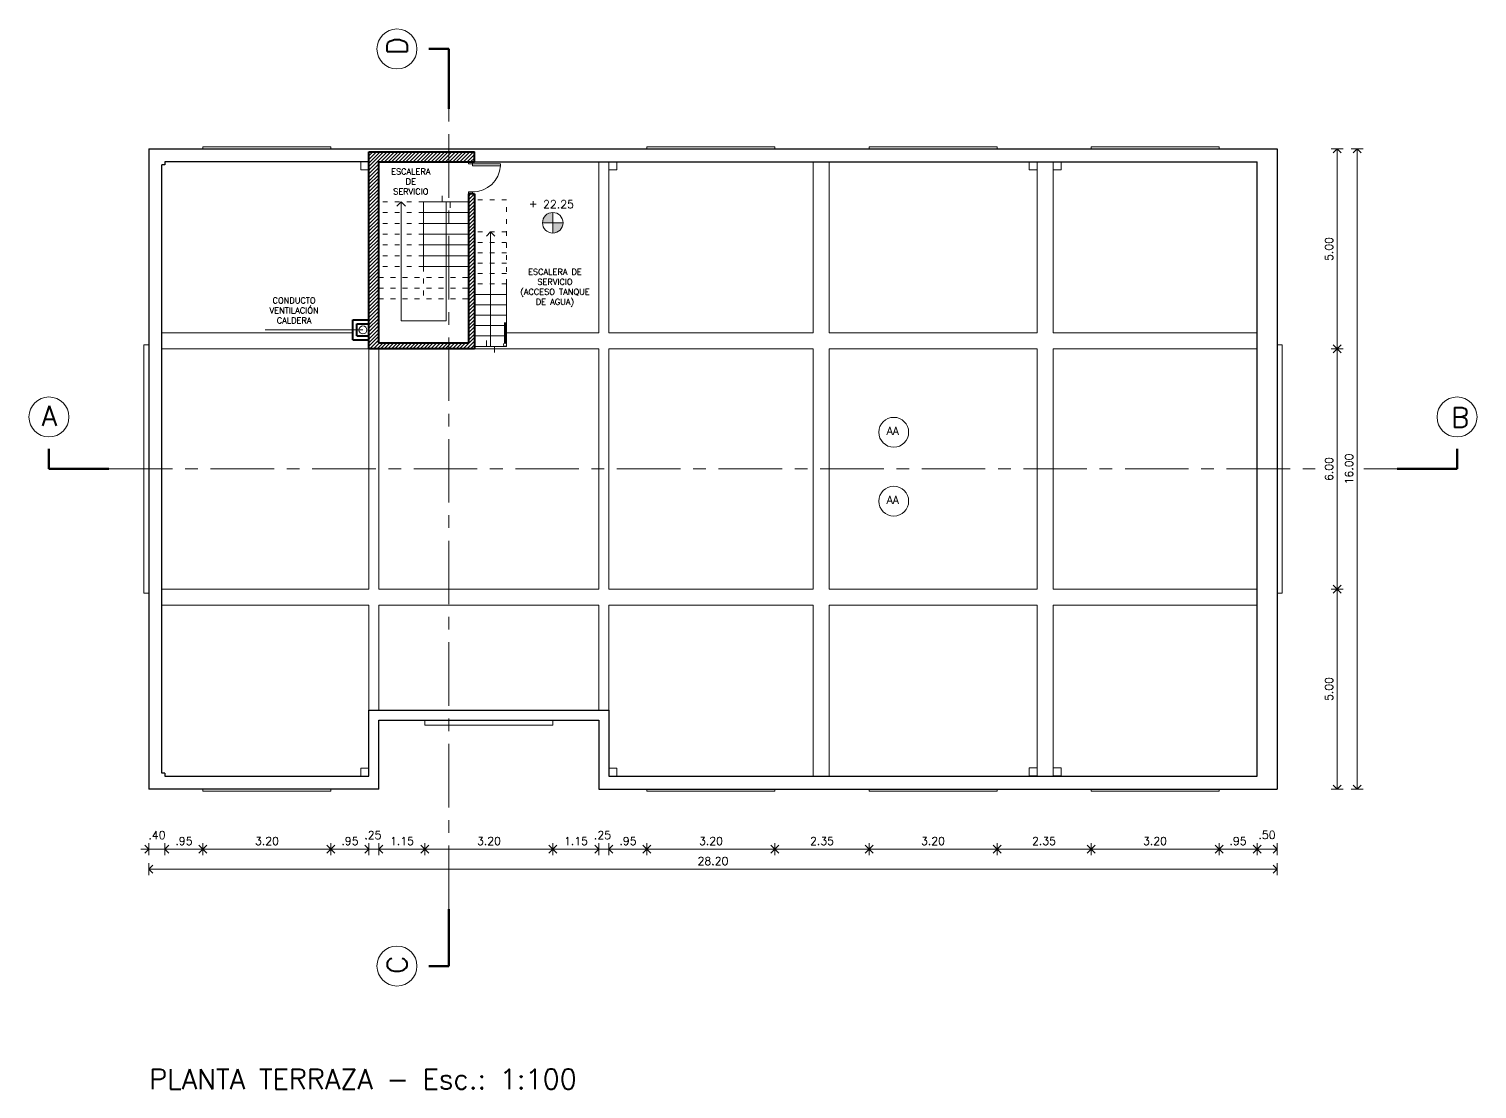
# Model space of a CAD drawing. Extents: x 1009 to 1343, y -172900 to 201.
# Drawn here: x 1028.19 to 1064.39, y 72.28 to 98.78 of the extents above; entities that cross this region are included whole.
import ezdxf

# ---------------------------------------------------------------- set-up
doc = ezdxf.new("R2010")
doc.units = 0
doc.header["$LTSCALE"] = 0.5
doc.linetypes.add('ACAD_ISO03W100', pattern=[30, 12, -18])
doc.linetypes.add('CENTER', pattern=[50.8, 31.75, -6.35, 6.35, -6.35])
doc.layers.get('0').update_dxf_attribs({"linetype": 'CONTINUOUS'})
doc.layers.get('Defpoints').update_dxf_attribs({"linetype": 'CONTINUOUS'})
for name, color, linetype, lineweight in [('Acotaciones', 9, 'CONTINUOUS', 9), ('Carpintería', 55, 'CONTINUOUS', 20), ('Detalles 01', 8, 'CONTINUOUS', 9), ('Muros corte', 7, 'CONTINUOUS', 40), ('Muros vista', 253, 'CONTINUOUS', 25), ('Pisos', 252, 'CONTINUOUS', 18), ('Proyección', 4, 'ACAD_ISO03W100', 18), ('Punta 01', 6, 'CONTINUOUS', 9), ('Punta 015', 64, 'CONTINUOUS', 13), ('Punta 02', 11, 'CONTINUOUS', 20), ('Punta 05', 52, 'CONTINUOUS', 50), ('Tratamiento pisos', 251, 'CONTINUOUS', 9), ('Vidrios', 147, 'CONTINUOUS', 13)]:
    doc.layers.add(name, color=color, linetype=linetype, lineweight=lineweight)
doc.styles.add('Texto 1.5 mm', font='simplex.shx', dxfattribs={"height": 0.15})
doc.styles.add('Texto 2 mm', font='simplex.shx', dxfattribs={"height": 0.2})
doc.styles.add('Texto 5 mm', font='simplex.shx', dxfattribs={"height": 0.5})
doc.dimstyles.new('Primera línea', dxfattribs={"dimscale": 0, "dimtxt": 0.2, "dimasz": 0.2, "dimexe": 0.15, "dimexo": 0, "dimgap": 0.1, "dimtad": 1, "dimzin": 4, "dimdsep": 46, "dimtxsty": 'Texto 2 mm', "dimblk": 'OPEN90', "dimcen": 2.5, "dimclrd": 256, "dimclre": 256, "dimclrt": 256, "dimadec": 0, "dimazin": 0, "dimtfac": 1, "dimtmove": 2, "dimatfit": 3, "dimldrblk": 'OPEN90', "dimfxl": 1, "dimtolj": 1, "dimtzin": 0, "dimlwd": -1, "dimlwe": -1, "dimarcsym": 0})
doc.dimstyles.new('Segunda línea', dxfattribs={"dimscale": 0, "dimtxt": 0.2, "dimasz": 0.2, "dimexe": 0.15, "dimexo": 0.5, "dimgap": 0.1, "dimtad": 1, "dimzin": 4, "dimdsep": 46, "dimtxsty": 'Texto 2 mm', "dimblk": 'OPEN90', "dimcen": 2.5, "dimclrd": 256, "dimclre": 256, "dimclrt": 256, "dimadec": 0, "dimazin": 0, "dimtfac": 1, "dimtmove": 2, "dimatfit": 3, "dimldrblk": 'OPEN90', "dimfxl": 1, "dimtolj": 1, "dimtzin": 0, "dimlwd": -1, "dimlwe": -1, "dimarcsym": 0})

# ---------------------------------------------------------------- blocks, each defined once
blk = doc.blocks.new('_Open90')
at = {"color": 0, "linetype": 'ByBlock', "lineweight": -2}
for p, q in [((0, 0), (-1, 0)), ((-0.5, 0.5), (0, 0)), ((0, 0), (-0.5, -0.5))]:
    blk.add_line(p, q, dxfattribs=at)
blk = doc.blocks.new('*D248')
at = {"layer": 'Acotaciones', "transparency": 16777216}
for p, q in [((1060.74, 84.783), (1061.04, 84.783)), ((1060.89, 79.983), (1060.89, 84.583)), ((1060.74, 79.783), (1061.04, 79.783))]:
    blk.add_line(p, q, dxfattribs=at)
at = {"layer": 'Defpoints', "color": 0, "transparency": 16777216}
for p in [(1060.74, 84.783), (1060.89, 84.783), (1060.74, 79.783)]:
    blk.add_point(p, dxfattribs=at)
at = {"layer": 'Acotaciones', "transparency": 16777216, "xscale": 0.2, "yscale": 0.2, "zscale": 0.2}
for p, rotation in [((1060.89, 84.783), 90), ((1060.89, 79.783), 270)]:
    blk.add_blockref('_Open90', p, dxfattribs=dict(at, rotation=rotation))
at = {"layer": 'Acotaciones', "transparency": 16777216, "insert": (1060.69, 82.283), "char_height": 0.2, "attachment_point": 5, "rotation": 90, "style": 'Texto 2 mm'}
blk.add_mtext('\\A1;5.00', dxfattribs=at)
blk = doc.blocks.new('*D249')
at = {"layer": 'Acotaciones', "transparency": 16777216}
for p, q in [((1060.74, 90.783), (1061.04, 90.783)), ((1060.89, 84.983), (1060.89, 90.583)), ((1060.74, 84.783), (1061.04, 84.783))]:
    blk.add_line(p, q, dxfattribs=at)
at = {"layer": 'Defpoints', "color": 0, "transparency": 16777216}
for p in [(1060.74, 90.783), (1060.89, 90.783), (1060.74, 84.783)]:
    blk.add_point(p, dxfattribs=at)
at = {"layer": 'Acotaciones', "transparency": 16777216, "xscale": 0.2, "yscale": 0.2, "zscale": 0.2}
for p, rotation in [((1060.89, 90.783), 90), ((1060.89, 84.783), 270)]:
    blk.add_blockref('_Open90', p, dxfattribs=dict(at, rotation=rotation))
at = {"layer": 'Acotaciones', "transparency": 16777216, "insert": (1060.69, 87.783), "char_height": 0.2, "attachment_point": 5, "rotation": 90, "style": 'Texto 2 mm'}
blk.add_mtext('\\A1;6.00', dxfattribs=at)
blk = doc.blocks.new('*D250')
at = {"layer": 'Acotaciones', "transparency": 16777216}
for p, q in [((1060.74, 95.783), (1061.04, 95.783)), ((1060.89, 90.983), (1060.89, 95.583)), ((1060.74, 90.783), (1061.04, 90.783))]:
    blk.add_line(p, q, dxfattribs=at)
at = {"layer": 'Defpoints', "color": 0, "transparency": 16777216}
for p in [(1060.74, 95.783), (1060.89, 95.783), (1060.74, 90.783)]:
    blk.add_point(p, dxfattribs=at)
at = {"layer": 'Acotaciones', "transparency": 16777216, "xscale": 0.2, "yscale": 0.2, "zscale": 0.2}
for p, rotation in [((1060.89, 95.783), 90), ((1060.89, 90.783), 270)]:
    blk.add_blockref('_Open90', p, dxfattribs=dict(at, rotation=rotation))
at = {"layer": 'Acotaciones', "transparency": 16777216, "insert": (1060.69, 93.283), "char_height": 0.2, "attachment_point": 5, "rotation": 90, "style": 'Texto 2 mm'}
blk.add_mtext('\\A1;5.00', dxfattribs=at)
blk = doc.blocks.new('*D251')
at = {"layer": 'Acotaciones', "transparency": 16777216}
for p, q in [((1061.24, 95.783), (1061.54, 95.783)), ((1061.39, 79.983), (1061.39, 95.583)), ((1061.24, 79.783), (1061.54, 79.783))]:
    blk.add_line(p, q, dxfattribs=at)
at = {"layer": 'Defpoints', "color": 0, "transparency": 16777216}
for p in [(1060.74, 95.783), (1061.39, 95.783), (1060.74, 79.783)]:
    blk.add_point(p, dxfattribs=at)
at = {"layer": 'Acotaciones', "transparency": 16777216, "xscale": 0.2, "yscale": 0.2, "zscale": 0.2}
for p, rotation in [((1061.39, 95.783), 90), ((1061.39, 79.783), 270)]:
    blk.add_blockref('_Open90', p, dxfattribs=dict(at, rotation=rotation))
at = {"layer": 'Acotaciones', "transparency": 16777216, "insert": (1061.19, 87.783), "char_height": 0.2, "attachment_point": 5, "rotation": 90, "style": 'Texto 2 mm'}
blk.add_mtext('\\A1;16.00', dxfattribs=at)
blk = doc.blocks.new('*D252')
at = {"layer": 'Acotaciones', "transparency": 16777216}
for p, q in [((1031.59, 78.433), (1031.59, 78.133)), ((1031.79, 78.283), (1032.34, 78.283)), ((1032.54, 78.433), (1032.54, 78.133))]:
    blk.add_line(p, q, dxfattribs=at)
at = {"layer": 'Defpoints', "color": 0, "transparency": 16777216}
for p in [(1031.59, 78.433), (1032.54, 78.433), (1032.54, 78.283)]:
    blk.add_point(p, dxfattribs=at)
at = {"layer": 'Acotaciones', "transparency": 16777216, "xscale": 0.2, "yscale": 0.2, "zscale": 0.2, "rotation": 180}
blk.add_blockref('_Open90', (1031.59, 78.283), dxfattribs=at)
at = {"layer": 'Acotaciones', "transparency": 16777216, "xscale": 0.2, "yscale": 0.2, "zscale": 0.2}
blk.add_blockref('_Open90', (1032.54, 78.283), dxfattribs=at)
at = {"layer": 'Acotaciones', "transparency": 16777216, "insert": (1032.065, 78.483), "char_height": 0.2, "attachment_point": 5, "style": 'Texto 2 mm'}
blk.add_mtext('\\A1;.95', dxfattribs=at)
blk = doc.blocks.new('*D253')
at = {"layer": 'Acotaciones', "transparency": 16777216}
for p, q in [((1032.54, 78.433), (1032.54, 78.133)), ((1032.74, 78.283), (1035.54, 78.283)), ((1035.74, 78.433), (1035.74, 78.133))]:
    blk.add_line(p, q, dxfattribs=at)
at = {"layer": 'Defpoints', "color": 0, "transparency": 16777216}
for p in [(1032.54, 78.433), (1035.74, 78.433), (1035.74, 78.283)]:
    blk.add_point(p, dxfattribs=at)
at = {"layer": 'Acotaciones', "transparency": 16777216, "xscale": 0.2, "yscale": 0.2, "zscale": 0.2, "rotation": 180}
blk.add_blockref('_Open90', (1032.54, 78.283), dxfattribs=at)
at = {"layer": 'Acotaciones', "transparency": 16777216, "xscale": 0.2, "yscale": 0.2, "zscale": 0.2}
blk.add_blockref('_Open90', (1035.74, 78.283), dxfattribs=at)
at = {"layer": 'Acotaciones', "transparency": 16777216, "insert": (1034.14, 78.483), "char_height": 0.2, "attachment_point": 5, "style": 'Texto 2 mm'}
blk.add_mtext('\\A1;3.20', dxfattribs=at)
blk = doc.blocks.new('*D254')
at = {"layer": 'Acotaciones', "transparency": 16777216}
for p, q in [((1035.74, 78.433), (1035.74, 78.133)), ((1035.94, 78.283), (1036.49, 78.283)), ((1036.69, 78.433), (1036.69, 78.133))]:
    blk.add_line(p, q, dxfattribs=at)
at = {"layer": 'Defpoints', "color": 0, "transparency": 16777216}
for p in [(1035.74, 78.433), (1036.69, 78.433), (1036.69, 78.283)]:
    blk.add_point(p, dxfattribs=at)
at = {"layer": 'Acotaciones', "transparency": 16777216, "xscale": 0.2, "yscale": 0.2, "zscale": 0.2, "rotation": 180}
blk.add_blockref('_Open90', (1035.74, 78.283), dxfattribs=at)
at = {"layer": 'Acotaciones', "transparency": 16777216, "xscale": 0.2, "yscale": 0.2, "zscale": 0.2}
blk.add_blockref('_Open90', (1036.69, 78.283), dxfattribs=at)
at = {"layer": 'Acotaciones', "transparency": 16777216, "insert": (1036.215, 78.483), "char_height": 0.2, "attachment_point": 5, "style": 'Texto 2 mm'}
blk.add_mtext('\\A1;.95', dxfattribs=at)
blk = doc.blocks.new('*D255')
at = {"layer": 'Acotaciones', "transparency": 16777216}
for p, q in [((1036.94, 78.433), (1036.94, 78.133)), ((1037.14, 78.283), (1037.89, 78.283)), ((1038.09, 78.433), (1038.09, 78.133))]:
    blk.add_line(p, q, dxfattribs=at)
at = {"layer": 'Defpoints', "color": 0, "transparency": 16777216}
for p in [(1036.94, 78.433), (1038.09, 78.433), (1038.09, 78.283)]:
    blk.add_point(p, dxfattribs=at)
at = {"layer": 'Acotaciones', "transparency": 16777216, "xscale": 0.2, "yscale": 0.2, "zscale": 0.2, "rotation": 180}
blk.add_blockref('_Open90', (1036.94, 78.283), dxfattribs=at)
at = {"layer": 'Acotaciones', "transparency": 16777216, "xscale": 0.2, "yscale": 0.2, "zscale": 0.2}
blk.add_blockref('_Open90', (1038.09, 78.283), dxfattribs=at)
at = {"layer": 'Acotaciones', "transparency": 16777216, "insert": (1037.515, 78.483), "char_height": 0.2, "attachment_point": 5, "style": 'Texto 2 mm'}
blk.add_mtext('\\A1;1.15', dxfattribs=at)
blk = doc.blocks.new('*D256')
at = {"layer": 'Acotaciones', "transparency": 16777216}
for p, q in [((1038.09, 78.433), (1038.09, 78.133)), ((1038.29, 78.283), (1041.09, 78.283)), ((1041.29, 78.433), (1041.29, 78.133))]:
    blk.add_line(p, q, dxfattribs=at)
at = {"layer": 'Defpoints', "color": 0, "transparency": 16777216}
for p in [(1038.09, 78.433), (1041.29, 78.433), (1041.29, 78.283)]:
    blk.add_point(p, dxfattribs=at)
at = {"layer": 'Acotaciones', "transparency": 16777216, "xscale": 0.2, "yscale": 0.2, "zscale": 0.2, "rotation": 180}
blk.add_blockref('_Open90', (1038.09, 78.283), dxfattribs=at)
at = {"layer": 'Acotaciones', "transparency": 16777216, "xscale": 0.2, "yscale": 0.2, "zscale": 0.2}
blk.add_blockref('_Open90', (1041.29, 78.283), dxfattribs=at)
at = {"layer": 'Acotaciones', "transparency": 16777216, "insert": (1039.69, 78.483), "char_height": 0.2, "attachment_point": 5, "style": 'Texto 2 mm'}
blk.add_mtext('\\A1;3.20', dxfattribs=at)
blk = doc.blocks.new('*D257')
at = {"layer": 'Acotaciones', "transparency": 16777216}
for p, q in [((1041.29, 78.433), (1041.29, 78.133)), ((1041.49, 78.283), (1042.24, 78.283)), ((1042.44, 78.433), (1042.44, 78.133))]:
    blk.add_line(p, q, dxfattribs=at)
at = {"layer": 'Defpoints', "color": 0, "transparency": 16777216}
for p in [(1041.29, 78.433), (1042.44, 78.433), (1042.44, 78.283)]:
    blk.add_point(p, dxfattribs=at)
at = {"layer": 'Acotaciones', "transparency": 16777216, "xscale": 0.2, "yscale": 0.2, "zscale": 0.2, "rotation": 180}
blk.add_blockref('_Open90', (1041.29, 78.283), dxfattribs=at)
at = {"layer": 'Acotaciones', "transparency": 16777216, "xscale": 0.2, "yscale": 0.2, "zscale": 0.2}
blk.add_blockref('_Open90', (1042.44, 78.283), dxfattribs=at)
at = {"layer": 'Acotaciones', "transparency": 16777216, "insert": (1041.865, 78.483), "char_height": 0.2, "attachment_point": 5, "style": 'Texto 2 mm'}
blk.add_mtext('\\A1;1.15', dxfattribs=at)
blk = doc.blocks.new('*D258')
at = {"layer": 'Acotaciones', "transparency": 16777216}
for p, q in [((1042.69, 78.433), (1042.69, 78.133)), ((1042.89, 78.283), (1043.44, 78.283)), ((1043.64, 78.433), (1043.64, 78.133))]:
    blk.add_line(p, q, dxfattribs=at)
at = {"layer": 'Defpoints', "color": 0, "transparency": 16777216}
for p in [(1042.69, 78.433), (1043.64, 78.433), (1043.64, 78.283)]:
    blk.add_point(p, dxfattribs=at)
at = {"layer": 'Acotaciones', "transparency": 16777216, "xscale": 0.2, "yscale": 0.2, "zscale": 0.2, "rotation": 180}
blk.add_blockref('_Open90', (1042.69, 78.283), dxfattribs=at)
at = {"layer": 'Acotaciones', "transparency": 16777216, "xscale": 0.2, "yscale": 0.2, "zscale": 0.2}
blk.add_blockref('_Open90', (1043.64, 78.283), dxfattribs=at)
at = {"layer": 'Acotaciones', "transparency": 16777216, "insert": (1043.165, 78.483), "char_height": 0.2, "attachment_point": 5, "style": 'Texto 2 mm'}
blk.add_mtext('\\A1;.95', dxfattribs=at)
blk = doc.blocks.new('*D259')
at = {"layer": 'Acotaciones', "transparency": 16777216}
for p, q in [((1043.64, 78.433), (1043.64, 78.133)), ((1043.84, 78.283), (1046.64, 78.283)), ((1046.84, 78.433), (1046.84, 78.133))]:
    blk.add_line(p, q, dxfattribs=at)
at = {"layer": 'Defpoints', "color": 0, "transparency": 16777216}
for p in [(1043.64, 78.433), (1046.84, 78.433), (1046.84, 78.283)]:
    blk.add_point(p, dxfattribs=at)
at = {"layer": 'Acotaciones', "transparency": 16777216, "xscale": 0.2, "yscale": 0.2, "zscale": 0.2, "rotation": 180}
blk.add_blockref('_Open90', (1043.64, 78.283), dxfattribs=at)
at = {"layer": 'Acotaciones', "transparency": 16777216, "xscale": 0.2, "yscale": 0.2, "zscale": 0.2}
blk.add_blockref('_Open90', (1046.84, 78.283), dxfattribs=at)
at = {"layer": 'Acotaciones', "transparency": 16777216, "insert": (1045.24, 78.483), "char_height": 0.2, "attachment_point": 5, "style": 'Texto 2 mm'}
blk.add_mtext('\\A1;3.20', dxfattribs=at)
blk = doc.blocks.new('*D260')
at = {"layer": 'Acotaciones', "transparency": 16777216}
for p, q in [((1046.84, 78.433), (1046.84, 78.133)), ((1047.04, 78.283), (1048.99, 78.283)), ((1049.19, 78.433), (1049.19, 78.133))]:
    blk.add_line(p, q, dxfattribs=at)
at = {"layer": 'Defpoints', "color": 0, "transparency": 16777216}
for p in [(1046.84, 78.433), (1049.19, 78.433), (1049.19, 78.283)]:
    blk.add_point(p, dxfattribs=at)
at = {"layer": 'Acotaciones', "transparency": 16777216, "xscale": 0.2, "yscale": 0.2, "zscale": 0.2, "rotation": 180}
blk.add_blockref('_Open90', (1046.84, 78.283), dxfattribs=at)
at = {"layer": 'Acotaciones', "transparency": 16777216, "xscale": 0.2, "yscale": 0.2, "zscale": 0.2}
blk.add_blockref('_Open90', (1049.19, 78.283), dxfattribs=at)
at = {"layer": 'Acotaciones', "transparency": 16777216, "insert": (1048.015, 78.483), "char_height": 0.2, "attachment_point": 5, "style": 'Texto 2 mm'}
blk.add_mtext('\\A1;2.35', dxfattribs=at)
blk = doc.blocks.new('*D261')
at = {"layer": 'Acotaciones', "transparency": 16777216}
for p, q in [((1049.19, 78.433), (1049.19, 78.133)), ((1049.39, 78.283), (1052.19, 78.283)), ((1052.39, 78.433), (1052.39, 78.133))]:
    blk.add_line(p, q, dxfattribs=at)
at = {"layer": 'Defpoints', "color": 0, "transparency": 16777216}
for p in [(1049.19, 78.433), (1052.39, 78.433), (1052.39, 78.283)]:
    blk.add_point(p, dxfattribs=at)
at = {"layer": 'Acotaciones', "transparency": 16777216, "xscale": 0.2, "yscale": 0.2, "zscale": 0.2, "rotation": 180}
blk.add_blockref('_Open90', (1049.19, 78.283), dxfattribs=at)
at = {"layer": 'Acotaciones', "transparency": 16777216, "xscale": 0.2, "yscale": 0.2, "zscale": 0.2}
blk.add_blockref('_Open90', (1052.39, 78.283), dxfattribs=at)
at = {"layer": 'Acotaciones', "transparency": 16777216, "insert": (1050.79, 78.483), "char_height": 0.2, "attachment_point": 5, "style": 'Texto 2 mm'}
blk.add_mtext('\\A1;3.20', dxfattribs=at)
blk = doc.blocks.new('*D262')
at = {"layer": 'Acotaciones', "transparency": 16777216}
for p, q in [((1054.74, 78.433), (1054.74, 78.133)), ((1054.94, 78.283), (1057.74, 78.283)), ((1057.94, 78.433), (1057.94, 78.133))]:
    blk.add_line(p, q, dxfattribs=at)
at = {"layer": 'Defpoints', "color": 0, "transparency": 16777216}
for p in [(1054.74, 78.433), (1057.94, 78.433), (1057.94, 78.283)]:
    blk.add_point(p, dxfattribs=at)
at = {"layer": 'Acotaciones', "transparency": 16777216, "xscale": 0.2, "yscale": 0.2, "zscale": 0.2, "rotation": 180}
blk.add_blockref('_Open90', (1054.74, 78.283), dxfattribs=at)
at = {"layer": 'Acotaciones', "transparency": 16777216, "xscale": 0.2, "yscale": 0.2, "zscale": 0.2}
blk.add_blockref('_Open90', (1057.94, 78.283), dxfattribs=at)
at = {"layer": 'Acotaciones', "transparency": 16777216, "insert": (1056.34, 78.483), "char_height": 0.2, "attachment_point": 5, "style": 'Texto 2 mm'}
blk.add_mtext('\\A1;3.20', dxfattribs=at)
blk = doc.blocks.new('*D263')
at = {"layer": 'Acotaciones', "transparency": 16777216}
for p, q in [((1057.94, 78.433), (1057.94, 78.133)), ((1058.14, 78.283), (1058.69, 78.283)), ((1058.89, 78.433), (1058.89, 78.133))]:
    blk.add_line(p, q, dxfattribs=at)
at = {"layer": 'Defpoints', "color": 0, "transparency": 16777216}
for p in [(1057.94, 78.433), (1058.89, 78.433), (1058.89, 78.283)]:
    blk.add_point(p, dxfattribs=at)
at = {"layer": 'Acotaciones', "transparency": 16777216, "xscale": 0.2, "yscale": 0.2, "zscale": 0.2, "rotation": 180}
blk.add_blockref('_Open90', (1057.94, 78.283), dxfattribs=at)
at = {"layer": 'Acotaciones', "transparency": 16777216, "xscale": 0.2, "yscale": 0.2, "zscale": 0.2}
blk.add_blockref('_Open90', (1058.89, 78.283), dxfattribs=at)
at = {"layer": 'Acotaciones', "transparency": 16777216, "insert": (1058.415, 78.483), "char_height": 0.2, "attachment_point": 5, "style": 'Texto 2 mm'}
blk.add_mtext('\\A1;.95', dxfattribs=at)
blk = doc.blocks.new('*D264')
at = {"layer": 'Acotaciones', "transparency": 16777216}
for p, q in [((1031.19, 77.933), (1031.19, 77.633)), ((1059.39, 77.933), (1059.39, 77.633)), ((1031.39, 77.783), (1059.19, 77.783))]:
    blk.add_line(p, q, dxfattribs=at)
at = {"layer": 'Defpoints', "color": 0, "transparency": 16777216}
for p in [(1031.19, 78.433), (1059.39, 78.433), (1059.39, 77.783)]:
    blk.add_point(p, dxfattribs=at)
at = {"layer": 'Acotaciones', "transparency": 16777216, "xscale": 0.2, "yscale": 0.2, "zscale": 0.2, "rotation": 180}
blk.add_blockref('_Open90', (1031.19, 77.783), dxfattribs=at)
at = {"layer": 'Acotaciones', "transparency": 16777216, "xscale": 0.2, "yscale": 0.2, "zscale": 0.2}
blk.add_blockref('_Open90', (1059.39, 77.783), dxfattribs=at)
at = {"layer": 'Acotaciones', "transparency": 16777216, "insert": (1045.29, 77.983), "char_height": 0.2, "attachment_point": 5, "style": 'Texto 2 mm'}
blk.add_mtext('\\A1;28.20', dxfattribs=at)
blk = doc.blocks.new('*D265')
at = {"layer": 'Acotaciones', "transparency": 16777216}
for p, q in [((1052.39, 78.433), (1052.39, 78.133)), ((1052.59, 78.283), (1054.54, 78.283)), ((1054.74, 78.433), (1054.74, 78.133))]:
    blk.add_line(p, q, dxfattribs=at)
at = {"layer": 'Defpoints', "color": 0, "transparency": 16777216}
for p in [(1052.39, 78.433), (1054.74, 78.433), (1054.74, 78.283)]:
    blk.add_point(p, dxfattribs=at)
at = {"layer": 'Acotaciones', "transparency": 16777216, "xscale": 0.2, "yscale": 0.2, "zscale": 0.2, "rotation": 180}
blk.add_blockref('_Open90', (1052.39, 78.283), dxfattribs=at)
at = {"layer": 'Acotaciones', "transparency": 16777216, "xscale": 0.2, "yscale": 0.2, "zscale": 0.2}
blk.add_blockref('_Open90', (1054.74, 78.283), dxfattribs=at)
at = {"layer": 'Acotaciones', "transparency": 16777216, "insert": (1053.565, 78.483), "char_height": 0.2, "attachment_point": 5, "style": 'Texto 2 mm'}
blk.add_mtext('\\A1;2.35', dxfattribs=at)

msp = doc.modelspace()

# ---------------------------------------------------------------- hatches: boundary and pattern name
at = {"layer": 'Detalles 01'}
h = msp.add_hatch(dxfattribs=at)
h.set_pattern_fill('ANSI31,_O', color=256, scale=0.02)
h.set_pattern_definition([(45, (1.54442, 16.503325), (-0.0449012806, 0.0449012806), [])])
h.paths.add_polyline_path([(1036.93, 95.458), (1038.69, 95.458), (1038.69, 95.708), (1036.69, 95.708), (1036.69, 90.783), (1038.69, 90.783), (1038.69, 90.933), (1036.93, 90.933)])
h.paths.add_polyline_path([(1039.33, 95.458), (1039.33, 95.708), (1038.69, 95.708), (1038.69, 95.458)])
h.paths.add_polyline_path([(1039.33, 94.658), (1039.18, 94.658), (1039.18, 90.933), (1038.69, 90.933), (1038.69, 90.783), (1039.33, 90.783)])
at = {"layer": 'Vidrios', "linetype": 'Continuous'}
h = msp.add_hatch(color=256, dxfattribs=at)
h.paths.add_polyline_path([(1041.284, 94.195, 0.414214), (1041.027, 93.938), (1041.284, 93.938)])
h.paths.add_polyline_path([(1041.54, 93.938), (1041.284, 93.938), (1041.284, 93.682, 0.414214)])

# ---------------------------------------------------------------- linework, layer by layer
at = {"layer": 'Acotaciones'}
for p, q in [((1040.13, 90.848), (1040.13, 92.408)), ((1031.59, 78.283), (1030.99, 78.283)), ((1031.09, 78.383), (1031.19, 78.283)), ((1031.19, 78.283), (1031.09, 78.183)), ((1031.19, 78.433), (1031.19, 78.133)), ((1036.69, 78.283), (1037.19, 78.283)), ((1042.19, 78.283), (1042.69, 78.283)), ((1058.89, 78.433), (1058.89, 78.133)), ((1058.89, 78.283), (1058.99, 78.383)), ((1058.89, 78.283), (1059.39, 78.283)), ((1058.99, 78.183), (1058.89, 78.283)), ((1059.39, 78.283), (1059.29, 78.383)), ((1059.29, 78.183), (1059.39, 78.283)), ((1059.39, 78.433), (1059.39, 78.133))]:
    msp.add_line(p, q, dxfattribs=at)
at = {"layer": 'Carpintería'}
for p, q in [((1032.54, 95.833), (1035.74, 95.833)), ((1032.54, 95.833), (1032.54, 95.783)), ((1035.74, 95.833), (1035.74, 95.783)), ((1043.64, 95.833), (1046.84, 95.833)), ((1043.64, 95.833), (1043.64, 95.783)), ((1046.84, 95.833), (1046.84, 95.783)), ((1049.19, 95.833), (1052.39, 95.833)), ((1049.19, 95.833), (1049.19, 95.783)), ((1052.39, 95.833), (1052.39, 95.783)), ((1054.74, 95.833), (1057.94, 95.833)), ((1054.74, 95.833), (1054.74, 95.783)), ((1057.94, 95.833), (1057.94, 95.783)), ((1039.18, 95.408), (1039.18, 95.458)), ((1039.28, 95.408), (1039.18, 95.408)), ((1039.28, 95.408), (1039.28, 95.458)), ((1039.28, 95.408), (1039.98, 95.408)), ((1039.28, 95.358), (1039.28, 95.408)), ((1039.98, 95.358), (1039.28, 95.358)), ((1039.98, 95.408), (1039.98, 95.358)), ((1039.18, 94.708), (1039.28, 94.708)), ((1039.18, 94.708), (1039.18, 94.658)), ((1039.28, 94.708), (1039.28, 94.658)), ((1031.065, 90.883), (1031.065, 84.683)), ((1031.065, 90.883), (1031.19, 90.883)), ((1059.515, 90.883), (1059.39, 90.883)), ((1059.515, 90.883), (1059.515, 84.683)), ((1031.065, 84.683), (1031.19, 84.683)), ((1059.515, 84.683), (1059.39, 84.683)), ((1038.09, 81.383), (1038.09, 81.508)), ((1041.29, 81.383), (1041.29, 81.508)), ((1041.29, 81.383), (1038.09, 81.383)), ((1032.54, 79.733), (1032.54, 79.783)), ((1035.74, 79.733), (1032.54, 79.733)), ((1035.74, 79.733), (1035.74, 79.783)), ((1043.64, 79.733), (1043.64, 79.783)), ((1043.64, 79.733), (1046.84, 79.733)), ((1046.84, 79.733), (1046.84, 79.783)), ((1049.19, 79.733), (1049.19, 79.783)), ((1049.19, 79.733), (1052.39, 79.733)), ((1052.39, 79.733), (1052.39, 79.783)), ((1054.74, 79.733), (1054.74, 79.783)), ((1054.74, 79.733), (1057.94, 79.733)), ((1057.94, 79.733), (1057.94, 79.783))]:
    msp.add_line(p, q, dxfattribs=at)
at = {"layer": 'Detalles 01', "linetype": 'CENTER', "ltscale": 0.1}
for p, q in [((1038.69, 76.783), (1038.69, 96.783)), ((1030.19, 87.783), (1060.34, 87.783)), ((1061.558, 87.783), (1062.39, 87.783))]:
    msp.add_line(p, q, dxfattribs=at)
at = {"layer": 'Detalles 01'}
for p, q in [((1038.518, 94.613), (1038.518, 94.463)), ((1037.386, 94.357), (1037.493, 94.463)), ((1037.493, 94.463), (1037.493, 91.483)), ((1037.599, 94.357), (1037.493, 94.463)), ((1038.618, 94.463), (1038.618, 91.483)), ((1038.718, 94.463), (1038.718, 94.313)), ((1039.624, 93.602), (1039.73, 93.708)), ((1039.73, 90.848), (1039.73, 93.708)), ((1039.836, 93.602), (1039.73, 93.708)), ((1036.54, 91.26), (1034.093, 91.26)), ((1037.493, 91.483), (1038.618, 91.483)), ((1040.075, 90.926), (1040.075, 91.448)), ((1040.105, 90.926), (1040.105, 91.448)), ((1039.63, 90.848), (1039.63, 90.998)), ((1039.83, 90.698), (1039.83, 90.848))]:
    msp.add_line(p, q, dxfattribs=at)
msp.add_circle((1040.09, 90.888), 0.04, dxfattribs=at)
msp.add_arc((1039.279, 95.412), 0.703, 270.1171, 355.6407, dxfattribs=at)
at = {"layer": 'Muros corte'}
for p, q in [((1036.69, 95.708), (1039.33, 95.708)), ((1036.69, 90.783), (1036.69, 95.708)), ((1039.33, 95.458), (1039.33, 95.708)), ((1036.93, 95.458), (1039.33, 95.458)), ((1036.93, 95.458), (1036.93, 90.933)), ((1039.18, 94.658), (1039.18, 90.933)), ((1039.33, 94.658), (1039.18, 94.658)), ((1039.33, 94.658), (1039.33, 90.783)), ((1036.29, 91.508), (1036.69, 91.508)), ((1036.29, 91.008), (1036.29, 91.508)), ((1036.39, 91.408), (1036.69, 91.408)), ((1036.39, 91.108), (1036.39, 91.408)), ((1036.29, 91.008), (1036.69, 91.008)), ((1036.39, 91.108), (1036.69, 91.108)), ((1036.93, 90.933), (1039.18, 90.933)), ((1039.33, 90.783), (1036.69, 90.783))]:
    msp.add_line(p, q, dxfattribs=at)
at = {"layer": 'Muros vista'}
for p, q in [((1031.19, 95.783), (1031.19, 79.783)), ((1031.19, 95.783), (1059.39, 95.783)), ((1059.39, 95.783), (1059.39, 79.783)), ((1031.515, 80.183), (1031.515, 95.383)), ((1031.59, 95.383), (1031.515, 95.383)), ((1036.69, 95.458), (1031.59, 95.458)), ((1031.59, 95.458), (1031.59, 95.383)), ((1039.33, 95.458), (1058.89, 95.458)), ((1058.89, 80.108), (1058.89, 95.458)), ((1036.69, 81.758), (1042.69, 81.758)), ((1036.69, 80.108), (1036.69, 81.758)), ((1036.94, 81.508), (1042.44, 81.508)), ((1036.94, 79.783), (1036.94, 81.508)), ((1042.44, 81.508), (1042.44, 79.783)), ((1042.69, 81.758), (1042.69, 80.108)), ((1031.59, 80.183), (1031.515, 80.183)), ((1031.59, 80.183), (1031.59, 80.108)), ((1031.59, 80.108), (1036.69, 80.108)), ((1042.69, 80.108), (1058.89, 80.108)), ((1036.94, 79.783), (1031.19, 79.783)), ((1042.44, 79.783), (1059.39, 79.783))]:
    msp.add_line(p, q, dxfattribs=at)
at = {"layer": 'Pisos'}
for p, q in [((1038.055, 94.463), (1038.055, 92.843)), ((1038.055, 94.463), (1039.18, 94.463)), ((1038.055, 94.193), (1039.18, 94.193)), ((1038.055, 93.923), (1039.18, 93.923)), ((1038.055, 93.653), (1039.18, 93.653)), ((1038.055, 93.383), (1039.18, 93.383)), ((1038.055, 93.113), (1039.18, 93.113)), ((1038.055, 92.843), (1039.18, 92.843)), ((1040.13, 92.148), (1039.33, 92.148)), ((1040.13, 91.888), (1039.33, 91.888)), ((1040.13, 91.628), (1039.33, 91.628)), ((1040.075, 91.368), (1039.33, 91.368)), ((1040.13, 91.368), (1040.105, 91.368)), ((1040.105, 91.368), (1040.13, 91.368)), ((1040.075, 91.108), (1039.33, 91.108)), ((1040.13, 91.108), (1040.105, 91.108)), ((1040.105, 91.108), (1040.13, 91.108)), ((1040.13, 90.848), (1039.33, 90.848))]:
    msp.add_line(p, q, dxfattribs=at)
at = {"layer": 'Proyección', "ltscale": 0.02}
for p, q in [((1040.13, 94.508), (1039.33, 94.508)), ((1040.13, 92.408), (1040.13, 94.508)), ((1038.055, 94.463), (1036.93, 94.463)), ((1038.055, 94.193), (1036.93, 94.193)), ((1038.055, 93.923), (1036.93, 93.923)), ((1038.055, 93.653), (1036.93, 93.653)), ((1040.13, 93.708), (1039.33, 93.708)), ((1040.13, 93.448), (1039.33, 93.448)), ((1038.055, 93.383), (1036.93, 93.383)), ((1038.055, 93.113), (1036.93, 93.113)), ((1040.13, 93.188), (1039.33, 93.188)), ((1038.055, 92.843), (1036.93, 92.843)), ((1038.055, 92.843), (1038.055, 92.038)), ((1040.13, 92.928), (1039.33, 92.928)), ((1036.93, 92.573), (1039.18, 92.573)), ((1040.13, 92.668), (1039.33, 92.668)), ((1040.13, 92.408), (1039.33, 92.408)), ((1036.93, 92.303), (1039.18, 92.303)), ((1036.93, 92.033), (1039.18, 92.033))]:
    msp.add_line(p, q, dxfattribs=at)
at = {"layer": 'Punta 01', "linetype": 'Continuous'}
for p, q in [((1040.723, 94.404), (1040.873, 94.404)), ((1040.798, 94.329), (1040.798, 94.479))]:
    msp.add_line(p, q, dxfattribs=at)
at = {"layer": 'Punta 015', "linetype": 'Continuous'}
for p, q in [((1041.284, 94.195), (1041.284, 93.682)), ((1041.027, 93.938), (1041.54, 93.938))]:
    msp.add_line(p, q, dxfattribs=at)
msp.add_circle((1041.284, 93.938), 0.257, dxfattribs=at)
at = {"layer": 'Punta 02'}
for points in [[(1036.49, 95.458), (1036.69, 95.458), (1036.69, 95.258), (1036.49, 95.258), (1036.49, 95.458)], [(1042.69, 95.458), (1042.89, 95.458), (1042.89, 95.258), (1042.69, 95.258), (1042.69, 95.458)], [(1053.19, 95.458), (1053.39, 95.458), (1053.39, 95.258), (1053.19, 95.258), (1053.19, 95.458)], [(1053.79, 95.458), (1053.99, 95.458), (1053.99, 95.258), (1053.79, 95.258), (1053.79, 95.458)], [(1036.49, 80.308), (1036.69, 80.308), (1036.69, 80.108), (1036.49, 80.108), (1036.49, 80.308)], [(1042.69, 80.308), (1042.89, 80.308), (1042.89, 80.108), (1042.69, 80.108), (1042.69, 80.308)], [(1053.19, 80.314), (1053.39, 80.314), (1053.39, 80.114), (1053.19, 80.114), (1053.19, 80.314)], [(1053.79, 80.314), (1053.99, 80.314), (1053.99, 80.114), (1053.79, 80.114), (1053.79, 80.314)]]:
    msp.add_lwpolyline(points, dxfattribs=at)
for centre, radius in [((1037.39, 98.283), 0.5), ((1036.54, 91.26), 0.1), ((1028.69, 89.083), 0.5), ((1063.89, 89.083), 0.5), ((1037.39, 75.358), 0.5)]:
    msp.add_circle(centre, radius, dxfattribs=at)
at = {"layer": 'Punta 05'}
for p, q in [((1038.69, 98.283), (1038.19, 98.283)), ((1038.69, 96.783), (1038.69, 98.283)), ((1028.69, 87.783), (1028.69, 88.283)), ((1063.89, 87.783), (1063.89, 88.283)), ((1030.19, 87.783), (1028.69, 87.783)), ((1062.39, 87.783), (1063.89, 87.783)), ((1038.69, 76.783), (1038.69, 75.358)), ((1038.69, 75.358), (1038.19, 75.358))]:
    msp.add_line(p, q, dxfattribs=at)
at = {"layer": 'Tratamiento pisos'}
for p, q in [((1042.44, 91.183), (1042.44, 95.458)), ((1042.69, 91.183), (1042.69, 95.458)), ((1047.79, 91.183), (1047.79, 95.458)), ((1048.19, 91.183), (1048.19, 95.458)), ((1053.39, 91.183), (1053.39, 95.458)), ((1053.79, 91.183), (1053.79, 95.458)), ((1031.515, 91.183), (1036.29, 91.183)), ((1040.13, 91.183), (1042.44, 91.183)), ((1042.69, 91.183), (1047.79, 91.183)), ((1048.19, 91.183), (1053.39, 91.183)), ((1053.79, 91.183), (1058.89, 91.183)), ((1031.515, 90.783), (1036.69, 90.783)), ((1036.69, 84.783), (1036.69, 90.783)), ((1036.94, 84.783), (1036.94, 90.783)), ((1039.33, 90.783), (1042.44, 90.783)), ((1042.44, 84.783), (1042.44, 90.783)), ((1042.69, 84.783), (1042.69, 90.783)), ((1042.69, 90.783), (1047.79, 90.783)), ((1047.79, 84.783), (1047.79, 90.783)), ((1048.19, 90.783), (1053.39, 90.783)), ((1048.19, 84.783), (1048.19, 90.783)), ((1053.39, 84.783), (1053.39, 90.783)), ((1053.79, 90.783), (1058.89, 90.783)), ((1053.79, 84.783), (1053.79, 90.783)), ((1031.515, 84.783), (1036.69, 84.783)), ((1036.94, 84.783), (1042.44, 84.783)), ((1042.69, 84.783), (1047.79, 84.783)), ((1048.19, 84.783), (1053.39, 84.783)), ((1053.79, 84.783), (1058.89, 84.783)), ((1031.515, 84.383), (1036.69, 84.383)), ((1036.69, 81.758), (1036.69, 84.383)), ((1036.94, 81.758), (1036.94, 84.383)), ((1036.94, 84.383), (1042.44, 84.383)), ((1042.44, 81.758), (1042.44, 84.383)), ((1042.69, 81.758), (1042.69, 84.383)), ((1042.69, 84.383), (1047.79, 84.383)), ((1047.79, 80.108), (1047.79, 84.383)), ((1048.19, 80.108), (1048.19, 84.383)), ((1048.19, 84.383), (1053.39, 84.383)), ((1053.39, 80.108), (1053.39, 84.383)), ((1053.79, 80.108), (1053.79, 84.383)), ((1053.79, 84.383), (1058.89, 84.383))]:
    msp.add_line(p, q, dxfattribs=at)
at = {"layer": 'Vidrios', "color": 7}
for centre in [(1049.808, 88.701), (1049.808, 86.979)]:
    msp.add_circle(centre, 0.373, dxfattribs=at)

# ---------------------------------------------------------------- texts
at = {"layer": 'Acotaciones', "char_height": 0.2, "attachment_point": 5, "style": 'Texto 2 mm'}
for s, insert in [('\\A1;.40', (1031.39, 78.632)), ('.25', (1036.787, 78.632)), ('.25', (1042.527, 78.632)), ('\\A1;.50', (1059.14, 78.635))]:
    msp.add_mtext(s, dxfattribs=dict(at, insert=insert))
at = {"layer": 'Punta 015', "char_height": 0.15, "attachment_point": 2, "style": 'Texto 1.5 mm'}
for s, insert, width in [('ESCALERA DE SERVICIO', (1037.735, 95.295), 1.23789), ('ESCALERA DE SERVICIO\\P(ACCESO TANQUE DE AGUA)', (1041.339, 92.787), 2.12447), ('CONDUCTO\\PVENTILACIÓN CALDERA', (1034.818, 92.071), 1.45739)]:
    msp.add_mtext(s, dxfattribs=dict(at, insert=insert, width=width))
at = {"layer": 'Punta 015', "linetype": 'Continuous', "insert": (1041.428, 94.401), "char_height": 0.2, "attachment_point": 5, "style": 'Texto 2 mm'}
msp.add_mtext('22.25', dxfattribs=at)
at = {"layer": 'Punta 05', "char_height": 0.5, "width": 0.3999, "attachment_point": 7, "rotation": 90, "style": 'Texto 5 mm'}
for s, insert in [('D', (1037.641, 98.134)), ('C', (1037.641, 75.161))]:
    msp.add_mtext(s, dxfattribs=dict(at, insert=insert))
at = {"layer": 'Punta 05', "char_height": 0.5, "attachment_point": 1, "style": 'Texto 5 mm'}
for s, insert, width in [('A', (1028.505, 89.36), 0.39986), ('B', (1063.743, 89.323), 0.3999), ('PLANTA TERRAZA - Esc.: 1:100', (1031.194, 72.783), 17.2455)]:
    msp.add_mtext(s, dxfattribs=dict(at, insert=insert, width=width))
at = {"layer": 'Vidrios', "char_height": 0.2, "attachment_point": 1, "style": 'Texto 2 mm'}
for insert in [(1049.223, 88.837), (1049.223, 87.115)]:
    msp.add_mtext_dynamic_manual_height_columns('\\pi0.40757;{\\C7;AA}', width=1.17704, gutter_width=2.5, heights=[0], dxfattribs=dict(at, insert=insert))

# ---------------------------------------------------------------- dimensions: what is measured, and where the dimension line sits
at = {"layer": 'Acotaciones'}
for base, p1, p2, dimstyle, picture, middle in [((1060.89, 95.783), (1060.74, 90.783), (1060.74, 95.783), 'Primera línea', '*D250', (1060.69, 93.283)), ((1061.39, 95.783), (1060.74, 79.783), (1060.74, 95.783), 'Segunda línea', '*D251', (1061.19, 87.783)), ((1060.89, 90.783), (1060.74, 84.783), (1060.74, 90.783), 'Primera línea', '*D249', (1060.69, 87.783)), ((1060.89, 84.783), (1060.74, 79.783), (1060.74, 84.783), 'Primera línea', '*D248', (1060.69, 82.283))]:
    dim = msp.add_linear_dim(base=base, p1=p1, p2=p2, angle=90, dimstyle=dimstyle, override={"dimscale": 1}, dxfattribs=at)
    dim.commit()
    dim.dimension.update_dxf_attribs({"geometry": picture, "text_midpoint": middle})
for base, p1, p2, dimstyle, picture, middle in [((1032.54, 78.283), (1031.59, 78.433), (1032.54, 78.433), 'Primera línea', '*D252', (1032.065, 78.483)), ((1035.74, 78.283), (1032.54, 78.433), (1035.74, 78.433), 'Primera línea', '*D253', (1034.14, 78.483)), ((1036.69, 78.283), (1035.74, 78.433), (1036.69, 78.433), 'Primera línea', '*D254', (1036.215, 78.483)), ((1038.09, 78.283), (1036.94, 78.433), (1038.09, 78.433), 'Primera línea', '*D255', (1037.515, 78.483)), ((1041.29, 78.283), (1038.09, 78.433), (1041.29, 78.433), 'Primera línea', '*D256', (1039.69, 78.483)), ((1042.44, 78.283), (1041.29, 78.433), (1042.44, 78.433), 'Primera línea', '*D257', (1041.865, 78.483)), ((1043.64, 78.283), (1042.69, 78.433), (1043.64, 78.433), 'Primera línea', '*D258', (1043.165, 78.483)), ((1046.84, 78.283), (1043.64, 78.433), (1046.84, 78.433), 'Primera línea', '*D259', (1045.24, 78.483)), ((1049.19, 78.283), (1046.84, 78.433), (1049.19, 78.433), 'Primera línea', '*D260', (1048.015, 78.483)), ((1052.39, 78.283), (1049.19, 78.433), (1052.39, 78.433), 'Primera línea', '*D261', (1050.79, 78.483)), ((1054.74, 78.283), (1052.39, 78.433), (1054.74, 78.433), 'Primera línea', '*D265', (1053.565, 78.483)), ((1057.94, 78.283), (1054.74, 78.433), (1057.94, 78.433), 'Primera línea', '*D262', (1056.34, 78.483)), ((1058.89, 78.283), (1057.94, 78.433), (1058.89, 78.433), 'Primera línea', '*D263', (1058.415, 78.483)), ((1059.39, 77.783), (1031.19, 78.433), (1059.39, 78.433), 'Segunda línea', '*D264', (1045.29, 77.983))]:
    dim = msp.add_linear_dim(base=base, p1=p1, p2=p2, dimstyle=dimstyle, override={"dimscale": 1}, dxfattribs=at)
    dim.commit()
    dim.dimension.update_dxf_attribs({"geometry": picture, "text_midpoint": middle})

doc.saveas('drawing.dxf')
